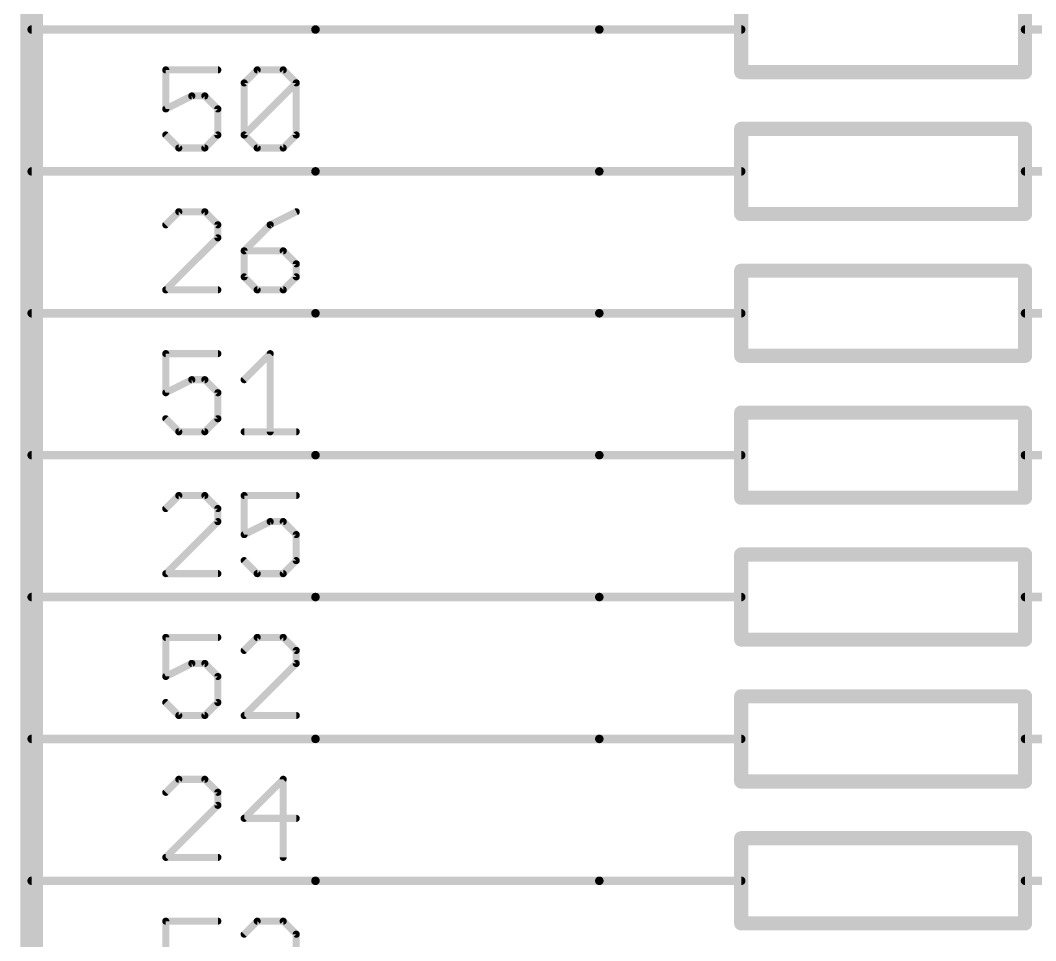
# Model space of a CAD drawing. Extents: x -173 to 61, y -47 to 113.
# Drawn here: x 7.42 to 25.59, y 11.63 to 28.11 of the extents above; entities that cross this region are included whole.
import ezdxf

# ---------------------------------------------------------------- set-up
doc = ezdxf.new("R2010")
doc.units = 0
for name, color, linetype in [('91', 94, 'CONTINUOUS'), ('94', 14, 'CONTINUOUS'), ('95', 251, 'CONTINUOUS')]:
    doc.layers.add(name, color=color, linetype=linetype)

msp = doc.modelspace()

# ---------------------------------------------------------------- linework, layer by layer
at = {"layer": '91', "const_width": 0.1524}
for points in [[(12.7, 27.94), (17.78, 27.94)], [(12.7, 25.4), (17.78, 25.4)], [(12.7, 22.86), (17.78, 22.86)], [(12.7, 20.32), (17.78, 20.32)], [(12.7, 17.78), (17.78, 17.78)], [(12.7, 15.24), (17.78, 15.24)], [(12.7, 12.7), (17.78, 12.7)]]:
    msp.add_lwpolyline(points, dxfattribs=at)
at = {"layer": '91', "const_width": 0.0762}
for points in [[(12.7, 27.9781, 1), (12.7, 27.9019)], [(17.78, 27.9019, 1), (17.78, 27.9781)], [(12.7, 25.4381, 1), (12.7, 25.3619)], [(17.78, 25.3619, 1), (17.78, 25.4381)], [(12.7, 22.8981, 1), (12.7, 22.8219)], [(17.78, 22.8219, 1), (17.78, 22.8981)], [(12.7, 20.3581, 1), (12.7, 20.2819)], [(17.78, 20.2819, 1), (17.78, 20.3581)], [(12.7, 17.8181, 1), (12.7, 17.7419)], [(17.78, 17.7419, 1), (17.78, 17.8181)], [(12.7, 15.2781, 1), (12.7, 15.2019)], [(17.78, 15.2019, 1), (17.78, 15.2781)], [(12.7, 12.7381, 1), (12.7, 12.6619)], [(17.78, 12.6619, 1), (17.78, 12.7381)]]:
    msp.add_lwpolyline(points, format="xyb", dxfattribs=at)
at = {"layer": '94'}
for points, const_width in [([(7.62, -40.64), (7.62, 55.88)], 0.4064), ([(20.32, 28.702), (20.32, 27.178)], 0.254), ([(25.4, 27.178), (25.4, 28.702)], 0.254), ([(12.7, 27.94), (7.62, 27.94)], 0.1524), ([(17.78, 27.94), (20.32, 27.94)], 0.1524), ([(27.94, 27.94), (25.4, 27.94)], 0.1524), ([(20.32, 27.178), (25.4, 27.178)], 0.254), ([(25.4, 26.162), (20.32, 26.162)], 0.254), ([(20.32, 26.162), (20.32, 24.638)], 0.254), ([(25.4, 24.638), (25.4, 26.162)], 0.254), ([(12.7, 25.4), (7.62, 25.4)], 0.1524), ([(17.78, 25.4), (20.32, 25.4)], 0.1524), ([(27.94, 25.4), (25.4, 25.4)], 0.1524), ([(20.32, 24.638), (25.4, 24.638)], 0.254), ([(25.4, 23.622), (20.32, 23.622)], 0.254), ([(20.32, 23.622), (20.32, 22.098)], 0.254), ([(25.4, 22.098), (25.4, 23.622)], 0.254), ([(12.7, 22.86), (7.62, 22.86)], 0.1524), ([(17.78, 22.86), (20.32, 22.86)], 0.1524), ([(27.94, 22.86), (25.4, 22.86)], 0.1524), ([(20.32, 22.098), (25.4, 22.098)], 0.254), ([(20.32, 21.082), (25.4, 21.082)], 0.254), ([(20.32, 19.558), (20.32, 21.082)], 0.254), ([(25.4, 21.082), (25.4, 19.558)], 0.254), ([(12.7, 20.32), (7.62, 20.32)], 0.1524), ([(17.78, 20.32), (20.32, 20.32)], 0.1524), ([(27.94, 20.32), (25.4, 20.32)], 0.1524), ([(25.4, 19.558), (20.32, 19.558)], 0.254), ([(20.32, 18.542), (25.4, 18.542)], 0.254), ([(20.32, 17.018), (20.32, 18.542)], 0.254), ([(25.4, 18.542), (25.4, 17.018)], 0.254), ([(12.7, 17.78), (7.62, 17.78)], 0.1524), ([(17.78, 17.78), (20.32, 17.78)], 0.1524), ([(27.94, 17.78), (25.4, 17.78)], 0.1524), ([(25.4, 17.018), (20.32, 17.018)], 0.254), ([(20.32, 16.002), (25.4, 16.002)], 0.254), ([(20.32, 14.478), (20.32, 16.002)], 0.254), ([(25.4, 16.002), (25.4, 14.478)], 0.254), ([(12.7, 15.24), (7.62, 15.24)], 0.1524), ([(17.78, 15.24), (20.32, 15.24)], 0.1524), ([(27.94, 15.24), (25.4, 15.24)], 0.1524), ([(25.4, 14.478), (20.32, 14.478)], 0.254), ([(20.32, 13.462), (25.4, 13.462)], 0.254), ([(20.32, 11.938), (20.32, 13.462)], 0.254), ([(25.4, 13.462), (25.4, 11.938)], 0.254), ([(12.7, 12.7), (7.62, 12.7)], 0.1524), ([(17.78, 12.7), (20.32, 12.7)], 0.1524), ([(27.94, 12.7), (25.4, 12.7)], 0.1524), ([(25.4, 11.938), (20.32, 11.938)], 0.254)]:
    msp.add_lwpolyline(points, dxfattribs=dict(at, const_width=const_width))
for points, const_width in [([(7.62, 27.9781, 1), (7.62, 27.9019)], 0.0762), ([(12.7, 27.9019, 1), (12.7, 27.9781)], 0.0762), ([(17.78, 27.9781, 1), (17.78, 27.9019)], 0.0762), ([(20.32, 27.9019, 1), (20.32, 27.9781)], 0.0762), ([(25.4, 27.9781, 1), (25.4, 27.9019)], 0.0762), ([(20.32, 27.2415, 1), (20.32, 27.1145)], 0.127), ([(25.4, 27.1145, 1), (25.4, 27.2415)], 0.127), ([(20.2565, 27.178, 1), (20.3835, 27.178)], 0.127), ([(25.3365, 27.178, 1), (25.4635, 27.178)], 0.127), ([(20.32, 26.2255, 1), (20.32, 26.0985)], 0.127), ([(20.3835, 26.162, 1), (20.2565, 26.162)], 0.127), ([(25.4635, 26.162, 1), (25.3365, 26.162)], 0.127), ([(25.4, 26.0985, 1), (25.4, 26.2255)], 0.127), ([(7.62, 25.4381, 1), (7.62, 25.3619)], 0.0762), ([(12.7, 25.3619, 1), (12.7, 25.4381)], 0.0762), ([(17.78, 25.4381, 1), (17.78, 25.3619)], 0.0762), ([(20.32, 25.3619, 1), (20.32, 25.4381)], 0.0762), ([(25.4, 25.4381, 1), (25.4, 25.3619)], 0.0762), ([(20.32, 24.7015, 1), (20.32, 24.5745)], 0.127), ([(25.4, 24.5745, 1), (25.4, 24.7015)], 0.127), ([(20.2565, 24.638, 1), (20.3835, 24.638)], 0.127), ([(25.3365, 24.638, 1), (25.4635, 24.638)], 0.127), ([(20.32, 23.6855, 1), (20.32, 23.5585)], 0.127), ([(20.3835, 23.622, 1), (20.2565, 23.622)], 0.127), ([(25.4635, 23.622, 1), (25.3365, 23.622)], 0.127), ([(25.4, 23.5585, 1), (25.4, 23.6855)], 0.127), ([(7.62, 22.8981, 1), (7.62, 22.8219)], 0.0762), ([(12.7, 22.8219, 1), (12.7, 22.8981)], 0.0762), ([(17.78, 22.8981, 1), (17.78, 22.8219)], 0.0762), ([(20.32, 22.8219, 1), (20.32, 22.8981)], 0.0762), ([(25.4, 22.8981, 1), (25.4, 22.8219)], 0.0762), ([(20.32, 22.1615, 1), (20.32, 22.0345)], 0.127), ([(25.4, 22.0345, 1), (25.4, 22.1615)], 0.127), ([(20.2565, 22.098, 1), (20.3835, 22.098)], 0.127), ([(25.3365, 22.098, 1), (25.4635, 22.098)], 0.127), ([(20.32, 21.1455, 1), (20.32, 21.0185)], 0.127), ([(20.3835, 21.082, 1), (20.2565, 21.082)], 0.127), ([(25.4635, 21.082, 1), (25.3365, 21.082)], 0.127), ([(25.4, 21.0185, 1), (25.4, 21.1455)], 0.127), ([(7.62, 20.3581, 1), (7.62, 20.2819)], 0.0762), ([(12.7, 20.2819, 1), (12.7, 20.3581)], 0.0762), ([(17.78, 20.3581, 1), (17.78, 20.2819)], 0.0762), ([(20.32, 20.2819, 1), (20.32, 20.3581)], 0.0762), ([(25.4, 20.3581, 1), (25.4, 20.2819)], 0.0762), ([(20.32, 19.6215, 1), (20.32, 19.4945)], 0.127), ([(25.4, 19.4945, 1), (25.4, 19.6215)], 0.127), ([(20.2565, 19.558, 1), (20.3835, 19.558)], 0.127), ([(25.3365, 19.558, 1), (25.4635, 19.558)], 0.127), ([(20.32, 18.6055, 1), (20.32, 18.4785)], 0.127), ([(20.3835, 18.542, 1), (20.2565, 18.542)], 0.127), ([(25.4635, 18.542, 1), (25.3365, 18.542)], 0.127), ([(25.4, 18.4785, 1), (25.4, 18.6055)], 0.127), ([(7.62, 17.8181, 1), (7.62, 17.7419)], 0.0762), ([(12.7, 17.7419, 1), (12.7, 17.8181)], 0.0762), ([(17.78, 17.8181, 1), (17.78, 17.7419)], 0.0762), ([(20.32, 17.7419, 1), (20.32, 17.8181)], 0.0762), ([(25.4, 17.8181, 1), (25.4, 17.7419)], 0.0762), ([(20.32, 17.0815, 1), (20.32, 16.9545)], 0.127), ([(25.4, 16.9545, 1), (25.4, 17.0815)], 0.127), ([(20.2565, 17.018, 1), (20.3835, 17.018)], 0.127), ([(25.3365, 17.018, 1), (25.4635, 17.018)], 0.127), ([(20.32, 16.0655, 1), (20.32, 15.9385)], 0.127), ([(20.3835, 16.002, 1), (20.2565, 16.002)], 0.127), ([(25.4635, 16.002, 1), (25.3365, 16.002)], 0.127), ([(25.4, 15.9385, 1), (25.4, 16.0655)], 0.127), ([(7.62, 15.2781, 1), (7.62, 15.2019)], 0.0762), ([(12.7, 15.2019, 1), (12.7, 15.2781)], 0.0762), ([(17.78, 15.2781, 1), (17.78, 15.2019)], 0.0762), ([(20.32, 15.2019, 1), (20.32, 15.2781)], 0.0762), ([(25.4, 15.2781, 1), (25.4, 15.2019)], 0.0762), ([(20.32, 14.5415, 1), (20.32, 14.4145)], 0.127), ([(20.2565, 14.478, 1), (20.3835, 14.478)], 0.127), ([(25.3365, 14.478, 1), (25.4635, 14.478)], 0.127), ([(25.4, 14.4145, 1), (25.4, 14.5415)], 0.127), ([(20.32, 13.5255, 1), (20.32, 13.3985)], 0.127), ([(20.3835, 13.462, 1), (20.2565, 13.462)], 0.127), ([(25.4635, 13.462, 1), (25.3365, 13.462)], 0.127), ([(25.4, 13.3985, 1), (25.4, 13.5255)], 0.127), ([(7.62, 12.7381, 1), (7.62, 12.6619)], 0.0762), ([(12.7, 12.6619, 1), (12.7, 12.7381)], 0.0762), ([(17.78, 12.7381, 1), (17.78, 12.6619)], 0.0762), ([(20.32, 12.6619, 1), (20.32, 12.7381)], 0.0762), ([(25.4, 12.7381, 1), (25.4, 12.6619)], 0.0762), ([(20.32, 12.0015, 1), (20.32, 11.8745)], 0.127), ([(20.2565, 11.938, 1), (20.3835, 11.938)], 0.127), ([(25.3365, 11.938, 1), (25.4635, 11.938)], 0.127), ([(25.4, 11.8745, 1), (25.4, 12.0015)], 0.127)]:
    msp.add_lwpolyline(points, format="xyb", dxfattribs=dict(at, const_width=const_width))
at = {"layer": '95', "const_width": 0.127}
for points in [[(10.9524, 27.2173), (10.0203, 27.2173)], [(10.0203, 27.2173), (10.0203, 26.5182)], [(11.4236, 26.9843), (11.6566, 27.2173)], [(11.6566, 27.2173), (12.1227, 27.2173)], [(12.1227, 27.2173), (12.3557, 26.9843)], [(11.4236, 26.0521), (11.4236, 26.9843)], [(11.4236, 26.0521), (12.3557, 26.9843)], [(12.3557, 26.9843), (12.3557, 26.0521)], [(10.0203, 26.5182), (10.4864, 26.7512)], [(10.4864, 26.7512), (10.7194, 26.7512)], [(10.7194, 26.7512), (10.9524, 26.5182)], [(10.9524, 26.5182), (10.9524, 26.0521)], [(10.2533, 25.8191), (10.0203, 26.0521)], [(10.9524, 26.0521), (10.7194, 25.8191)], [(11.6566, 25.8191), (11.4236, 26.0521)], [(12.3557, 26.0521), (12.1227, 25.8191)], [(10.7194, 25.8191), (10.2533, 25.8191)], [(12.1227, 25.8191), (11.6566, 25.8191)], [(10.2533, 24.6773), (10.0203, 24.4443)], [(10.7194, 24.6773), (10.2533, 24.6773)], [(10.9524, 24.4443), (10.7194, 24.6773)], [(12.3557, 24.6773), (11.8896, 24.4443)], [(10.9524, 24.2112), (10.9524, 24.4443)], [(11.8896, 24.4443), (11.4236, 23.9782)], [(10.0203, 23.2791), (10.9524, 24.2112)], [(11.4236, 23.9782), (11.4236, 23.5121)], [(12.1227, 23.9782), (11.4236, 23.9782)], [(12.3557, 23.7452), (12.1227, 23.9782)], [(12.3557, 23.5121), (12.3557, 23.7452)], [(11.4236, 23.5121), (11.6566, 23.2791)], [(12.1227, 23.2791), (12.3557, 23.5121)], [(10.9524, 23.2791), (10.0203, 23.2791)], [(11.6566, 23.2791), (12.1227, 23.2791)], [(10.9524, 22.1373), (10.0203, 22.1373)], [(10.0203, 22.1373), (10.0203, 21.4382)], [(11.4236, 21.6712), (11.8896, 22.1373)], [(11.8896, 22.1373), (11.8896, 20.7391)], [(10.0203, 21.4382), (10.4864, 21.6712)], [(10.4864, 21.6712), (10.7194, 21.6712)], [(10.7194, 21.6712), (10.9524, 21.4382)], [(10.9524, 21.4382), (10.9524, 20.9721)], [(10.2533, 20.7391), (10.0203, 20.9721)], [(10.9524, 20.9721), (10.7194, 20.7391)], [(10.7194, 20.7391), (10.2533, 20.7391)], [(11.4236, 20.7391), (12.3557, 20.7391)], [(10.2533, 19.5973), (10.0203, 19.3643)], [(10.7194, 19.5973), (10.2533, 19.5973)], [(10.9524, 19.3643), (10.7194, 19.5973)], [(12.3557, 19.5973), (11.4236, 19.5973)], [(11.4236, 19.5973), (11.4236, 18.8982)], [(10.9524, 19.1312), (10.9524, 19.3643)], [(10.0203, 18.1991), (10.9524, 19.1312)], [(11.4236, 18.8982), (11.8896, 19.1312)], [(11.8896, 19.1312), (12.1227, 19.1312)], [(12.1227, 19.1312), (12.3557, 18.8982)], [(12.3557, 18.8982), (12.3557, 18.4321)], [(11.6566, 18.1991), (11.4236, 18.4321)], [(12.3557, 18.4321), (12.1227, 18.1991)], [(10.9524, 18.1991), (10.0203, 18.1991)], [(12.1227, 18.1991), (11.6566, 18.1991)], [(10.9524, 17.0573), (10.0203, 17.0573)], [(10.0203, 17.0573), (10.0203, 16.3582)], [(11.6566, 17.0573), (11.4236, 16.8243)], [(12.1227, 17.0573), (11.6566, 17.0573)], [(12.3557, 16.8243), (12.1227, 17.0573)], [(12.3557, 16.5912), (12.3557, 16.8243)], [(10.0203, 16.3582), (10.4864, 16.5912)], [(10.4864, 16.5912), (10.7194, 16.5912)], [(10.7194, 16.5912), (10.9524, 16.3582)], [(11.4236, 15.6591), (12.3557, 16.5912)], [(10.9524, 16.3582), (10.9524, 15.8921)], [(10.2533, 15.6591), (10.0203, 15.8921)], [(10.9524, 15.8921), (10.7194, 15.6591)], [(10.7194, 15.6591), (10.2533, 15.6591)], [(12.3557, 15.6591), (11.4236, 15.6591)], [(10.2533, 14.5173), (10.0203, 14.2843)], [(10.7194, 14.5173), (10.2533, 14.5173)], [(10.9524, 14.2843), (10.7194, 14.5173)], [(12.1227, 14.5173), (11.4236, 13.8182)], [(12.1227, 13.1191), (12.1227, 14.5173)], [(10.9524, 14.0512), (10.9524, 14.2843)], [(10.0203, 13.1191), (10.9524, 14.0512)], [(11.4236, 13.8182), (12.3557, 13.8182)], [(10.9524, 13.1191), (10.0203, 13.1191)], [(10.9524, 11.9773), (10.0203, 11.9773)], [(10.0203, 11.9773), (10.0203, 11.2782)], [(11.4236, 11.7443), (11.6566, 11.9773)], [(11.6566, 11.9773), (12.1227, 11.9773)], [(12.1227, 11.9773), (12.3557, 11.7443)], [(12.3557, 11.7443), (12.3557, 11.5112)]]:
    msp.add_lwpolyline(points, dxfattribs=at)
at = {"layer": '95', "const_width": 0.0635}
for points in [[(10.0203, 27.249, 1), (10.0203, 27.1855)], [(10.0521, 27.2173, 1), (9.9886, 27.2173)], [(10.9524, 27.1855, 1), (10.9524, 27.249)], [(11.6566, 27.249, 1), (11.6566, 27.1855)], [(11.6791, 27.1948, 1), (11.6342, 27.2397)], [(12.1451, 27.2397, 1), (12.1002, 27.1948)], [(12.1227, 27.1855, 1), (12.1227, 27.249)], [(11.4553, 26.9843, 1), (11.3918, 26.9843)], [(11.4011, 27.0067, 1), (11.446, 26.9618)], [(12.3875, 26.9843, 1), (12.324, 26.9843)], [(12.3782, 26.9618, 1), (12.3333, 27.0067)], [(12.3333, 26.9618, 1), (12.3782, 27.0067)], [(10.4864, 26.783, 1), (10.4864, 26.7195)], [(10.5006, 26.7228, 1), (10.4722, 26.7796)], [(10.7418, 26.7737, 1), (10.6969, 26.7288)], [(10.7194, 26.7195, 1), (10.7194, 26.783)], [(10.0061, 26.5466, 1), (10.0345, 26.4898)], [(9.9886, 26.5182, 1), (10.0521, 26.5182)], [(10.9842, 26.5182, 1), (10.9207, 26.5182)], [(10.93, 26.4957, 1), (10.9749, 26.5406)], [(10.0428, 26.0746, 1), (9.9978, 26.0297)], [(10.9207, 26.0521, 1), (10.9842, 26.0521)], [(10.9749, 26.0297, 1), (10.93, 26.0746)], [(11.3918, 26.0521, 1), (11.4553, 26.0521)], [(11.446, 26.0746, 1), (11.4011, 26.0297)], [(11.4011, 26.0746, 1), (11.446, 26.0297)], [(12.324, 26.0521, 1), (12.3875, 26.0521)], [(12.3782, 26.0297, 1), (12.3333, 26.0746)], [(10.2533, 25.8509, 1), (10.2533, 25.7874)], [(10.2309, 25.7966, 1), (10.2758, 25.8416)], [(10.6969, 25.8416, 1), (10.7418, 25.7966)], [(10.7194, 25.7874, 1), (10.7194, 25.8509)], [(11.6566, 25.8509, 1), (11.6566, 25.7874)], [(11.6342, 25.7966, 1), (11.6791, 25.8416)], [(12.1002, 25.8416, 1), (12.1451, 25.7966)], [(12.1227, 25.7874, 1), (12.1227, 25.8509)], [(10.2533, 24.709, 1), (10.2533, 24.6455)], [(10.2758, 24.6548, 1), (10.2309, 24.6997)], [(10.7418, 24.6997, 1), (10.6969, 24.6548)], [(10.7194, 24.6455, 1), (10.7194, 24.709)], [(12.3699, 24.6489, 1), (12.3415, 24.7057)], [(9.9978, 24.4667, 1), (10.0428, 24.4218)], [(10.9842, 24.4443, 1), (10.9207, 24.4443)], [(10.93, 24.4218, 1), (10.9749, 24.4667)], [(11.8754, 24.4727, 1), (11.9038, 24.4159)], [(11.9121, 24.4218, 1), (11.8672, 24.4667)], [(10.9207, 24.2112, 1), (10.9842, 24.2112)], [(10.9749, 24.1888, 1), (10.93, 24.2337)], [(11.4553, 23.9782, 1), (11.3918, 23.9782)], [(11.4236, 24.0099, 1), (11.4236, 23.9464)], [(11.4011, 24.0006, 1), (11.446, 23.9557)], [(12.1451, 24.0006, 1), (12.1002, 23.9557)], [(12.1227, 23.9464, 1), (12.1227, 24.0099)], [(12.3875, 23.7452, 1), (12.324, 23.7452)], [(12.3333, 23.7227, 1), (12.3782, 23.7676)], [(11.3918, 23.5121, 1), (11.4553, 23.5121)], [(11.446, 23.5346, 1), (11.4011, 23.4897)], [(12.324, 23.5121, 1), (12.3875, 23.5121)], [(12.3782, 23.4897, 1), (12.3333, 23.5346)], [(9.9978, 23.3016, 1), (10.0428, 23.2566)], [(10.0203, 23.3108, 1), (10.0203, 23.2474)], [(10.9524, 23.2474, 1), (10.9524, 23.3108)], [(11.6566, 23.3108, 1), (11.6566, 23.2474)], [(11.6342, 23.2566, 1), (11.6791, 23.3016)], [(12.1002, 23.3016, 1), (12.1451, 23.2566)], [(12.1227, 23.2474, 1), (12.1227, 23.3108)], [(10.0203, 22.169, 1), (10.0203, 22.1055)], [(10.0521, 22.1373, 1), (9.9886, 22.1373)], [(10.9524, 22.1055, 1), (10.9524, 22.169)], [(11.9214, 22.1373, 1), (11.8579, 22.1373)], [(11.9121, 22.1148, 1), (11.8672, 22.1597)], [(10.4864, 21.703, 1), (10.4864, 21.6395)], [(10.5006, 21.6428, 1), (10.4722, 21.6996)], [(10.7418, 21.6937, 1), (10.6969, 21.6488)], [(10.7194, 21.6395, 1), (10.7194, 21.703)], [(11.4011, 21.6937, 1), (11.446, 21.6488)], [(10.0061, 21.4666, 1), (10.0345, 21.4098)], [(9.9886, 21.4382, 1), (10.0521, 21.4382)], [(10.9842, 21.4382, 1), (10.9207, 21.4382)], [(10.93, 21.4157, 1), (10.9749, 21.4606)], [(10.0428, 20.9946, 1), (9.9978, 20.9497)], [(10.9207, 20.9721, 1), (10.9842, 20.9721)], [(10.9749, 20.9497, 1), (10.93, 20.9946)], [(10.2533, 20.7708, 1), (10.2533, 20.7074)], [(10.2309, 20.7166, 1), (10.2758, 20.7616)], [(10.6969, 20.7616, 1), (10.7418, 20.7166)], [(10.7194, 20.7074, 1), (10.7194, 20.7708)], [(11.4236, 20.7708, 1), (11.4236, 20.7074)], [(11.8579, 20.7391, 1), (11.9214, 20.7391)], [(12.3557, 20.7074, 1), (12.3557, 20.7708)], [(10.2533, 19.629, 1), (10.2533, 19.5655)], [(10.2758, 19.5748, 1), (10.2309, 19.6197)], [(10.7418, 19.6197, 1), (10.6969, 19.5748)], [(10.7194, 19.5655, 1), (10.7194, 19.629)], [(11.4553, 19.5973, 1), (11.3918, 19.5973)], [(11.4236, 19.629, 1), (11.4236, 19.5655)], [(12.3557, 19.5655, 1), (12.3557, 19.629)], [(9.9978, 19.3867, 1), (10.0428, 19.3418)], [(10.9842, 19.3643, 1), (10.9207, 19.3643)], [(10.93, 19.3418, 1), (10.9749, 19.3867)], [(10.9207, 19.1312, 1), (10.9842, 19.1312)], [(10.9749, 19.1088, 1), (10.93, 19.1537)], [(11.8896, 19.163, 1), (11.8896, 19.0995)], [(11.9038, 19.1028, 1), (11.8754, 19.1596)], [(12.1451, 19.1537, 1), (12.1002, 19.1088)], [(12.1227, 19.0995, 1), (12.1227, 19.163)], [(11.3918, 18.8982, 1), (11.4553, 18.8982)], [(11.4094, 18.9266, 1), (11.4378, 18.8698)], [(12.3875, 18.8982, 1), (12.324, 18.8982)], [(12.3333, 18.8757, 1), (12.3782, 18.9206)], [(11.446, 18.4546, 1), (11.4011, 18.4097)], [(12.324, 18.4321, 1), (12.3875, 18.4321)], [(12.3782, 18.4097, 1), (12.3333, 18.4546)], [(9.9978, 18.2216, 1), (10.0428, 18.1766)], [(10.0203, 18.2309, 1), (10.0203, 18.1674)], [(10.9524, 18.1674, 1), (10.9524, 18.2309)], [(11.6566, 18.2309, 1), (11.6566, 18.1674)], [(11.6342, 18.1766, 1), (11.6791, 18.2216)], [(12.1002, 18.2216, 1), (12.1451, 18.1766)], [(12.1227, 18.1674, 1), (12.1227, 18.2309)], [(10.0203, 17.089, 1), (10.0203, 17.0255)], [(10.0521, 17.0573, 1), (9.9886, 17.0573)], [(10.9524, 17.0255, 1), (10.9524, 17.089)], [(11.6566, 17.089, 1), (11.6566, 17.0255)], [(11.6791, 17.0348, 1), (11.6342, 17.0797)], [(12.1451, 17.0797, 1), (12.1002, 17.0348)], [(12.1227, 17.0255, 1), (12.1227, 17.089)], [(11.4011, 16.8467, 1), (11.446, 16.8018)], [(12.3875, 16.8243, 1), (12.324, 16.8243)], [(12.3333, 16.8018, 1), (12.3782, 16.8467)], [(10.4864, 16.623, 1), (10.4864, 16.5595)], [(10.5006, 16.5628, 1), (10.4722, 16.6196)], [(10.7418, 16.6137, 1), (10.6969, 16.5688)], [(10.7194, 16.5595, 1), (10.7194, 16.623)], [(12.324, 16.5912, 1), (12.3875, 16.5912)], [(12.3782, 16.5688, 1), (12.3333, 16.6137)], [(10.0061, 16.3866, 1), (10.0345, 16.3298)], [(9.9886, 16.3582, 1), (10.0521, 16.3582)], [(10.9842, 16.3582, 1), (10.9207, 16.3582)], [(10.93, 16.3357, 1), (10.9749, 16.3806)], [(10.0428, 15.9146, 1), (9.9978, 15.8697)], [(10.9207, 15.8921, 1), (10.9842, 15.8921)], [(10.9749, 15.8697, 1), (10.93, 15.9146)], [(10.2533, 15.6909, 1), (10.2533, 15.6273)], [(10.2309, 15.6366, 1), (10.2758, 15.6816)], [(10.6969, 15.6816, 1), (10.7418, 15.6366)], [(10.7194, 15.6273, 1), (10.7194, 15.6909)], [(11.4236, 15.6909, 1), (11.4236, 15.6273)], [(11.4011, 15.6816, 1), (11.446, 15.6366)], [(12.3557, 15.6273, 1), (12.3557, 15.6909)], [(10.2533, 14.549, 1), (10.2533, 14.4855)], [(10.2758, 14.4948, 1), (10.2309, 14.5397)], [(10.7418, 14.5397, 1), (10.6969, 14.4948)], [(10.7194, 14.4855, 1), (10.7194, 14.549)], [(12.1544, 14.5173, 1), (12.0909, 14.5173)], [(12.1451, 14.4948, 1), (12.1002, 14.5397)], [(9.9978, 14.3067, 1), (10.0428, 14.2618)], [(10.9842, 14.2843, 1), (10.9207, 14.2843)], [(10.93, 14.2618, 1), (10.9749, 14.3067)], [(10.9207, 14.0512, 1), (10.9842, 14.0512)], [(10.9749, 14.0288, 1), (10.93, 14.0737)], [(11.4236, 13.8499, 1), (11.4236, 13.7864)], [(11.4011, 13.8406, 1), (11.446, 13.7957)], [(12.3557, 13.7864, 1), (12.3557, 13.8499)], [(9.9978, 13.1416, 1), (10.0428, 13.0966)], [(10.0203, 13.1509, 1), (10.0203, 13.0874)], [(10.9524, 13.0874, 1), (10.9524, 13.1509)], [(12.0909, 13.1191, 1), (12.1544, 13.1191)], [(10.0203, 12.009, 1), (10.0203, 11.9455)], [(10.0521, 11.9773, 1), (9.9886, 11.9773)], [(10.9524, 11.9455, 1), (10.9524, 12.009)], [(11.6566, 12.009, 1), (11.6566, 11.9455)], [(11.6791, 11.9548, 1), (11.6342, 11.9997)], [(12.1451, 11.9997, 1), (12.1002, 11.9548)], [(12.1227, 11.9455, 1), (12.1227, 12.009)], [(11.4011, 11.7667, 1), (11.446, 11.7218)], [(12.3875, 11.7443, 1), (12.324, 11.7443)], [(12.3333, 11.7218, 1), (12.3782, 11.7667)]]:
    msp.add_lwpolyline(points, format="xyb", dxfattribs=at)

doc.saveas('drawing.dxf')
